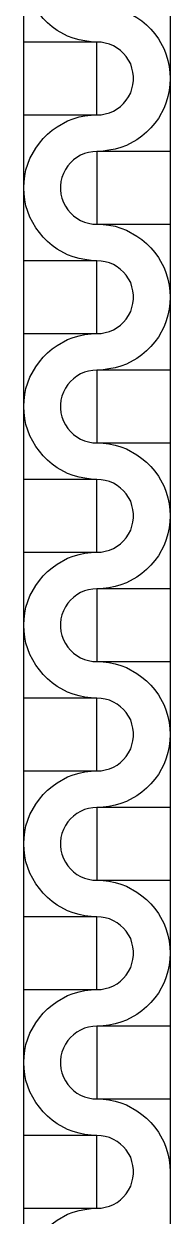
# Model space of a CAD drawing. Extents: x 190.8 to 267.1, y 124 to 174.8.
# Drawn here: x 231.125 to 231.265, y 135.193 to 136.338 of the extents above; entities that cross this region are included whole.
import ezdxf

# ---------------------------------------------------------------- set-up
doc = ezdxf.new("R2010")
doc.units = 0
doc.header["$MEASUREMENT"] = 0

msp = doc.modelspace()

# ---------------------------------------------------------------- linework, layer by layer
msp.add_line((231.2646, 137.2023), (231.2646, 135.1856))
for points in [[(231.1246, 135.1506), (231.1246, 137.2106)], [(231.1946, 136.3206), (231.1889, 136.3208), (231.1831, 136.3216), (231.1774, 136.3226), (231.1719, 136.3243), (231.1664, 136.3263), (231.1564, 136.3318), (231.1516, 136.3353), (231.1471, 136.3391), (231.1431, 136.3431), (231.1394, 136.3476), (231.1359, 136.3523), (231.1304, 136.3623), (231.1284, 136.3678), (231.1266, 136.3733), (231.1256, 136.3791), (231.1249, 136.3848), (231.1246, 136.3906)], [(231.1946, 136.3556), (231.2004, 136.3553), (231.2061, 136.3546), (231.2119, 136.3536), (231.2174, 136.3518), (231.2229, 136.3498), (231.2329, 136.3443), (231.2376, 136.3408), (231.2421, 136.3371), (231.2461, 136.3331), (231.2499, 136.3286), (231.2534, 136.3238), (231.2589, 136.3138), (231.2609, 136.3083), (231.2626, 136.3028), (231.2636, 136.2971), (231.2644, 136.2913), (231.2646, 136.2856)], [(231.1246, 136.2506), (231.1946, 136.2506), (231.1946, 136.3206), (231.1246, 136.3206)], [(231.1946, 136.2506), (231.1986, 136.2508), (231.2026, 136.2516), (231.2066, 136.2526), (231.2104, 136.2543), (231.2139, 136.2563), (231.2171, 136.2588), (231.2201, 136.2616), (231.2226, 136.2646), (231.2249, 136.2681), (231.2269, 136.2718), (231.2281, 136.2756), (231.2291, 136.2796), (231.2296, 136.2836), (231.2296, 136.2876), (231.2291, 136.2916), (231.2281, 136.2956), (231.2269, 136.2996), (231.2249, 136.3031), (231.2226, 136.3066), (231.2201, 136.3096), (231.2171, 136.3123), (231.2139, 136.3148), (231.2104, 136.3168), (231.2066, 136.3186), (231.2026, 136.3196), (231.1986, 136.3203), (231.1946, 136.3206)], [(231.2646, 136.2856), (231.2644, 136.2798), (231.2636, 136.2741), (231.2626, 136.2683), (231.2609, 136.2628), (231.2589, 136.2573), (231.2534, 136.2473), (231.2499, 136.2426), (231.2461, 136.2381), (231.2421, 136.2341), (231.2376, 136.2303), (231.2329, 136.2268), (231.2229, 136.2213), (231.2174, 136.2193), (231.2119, 136.2176), (231.2061, 136.2166), (231.2004, 136.2158), (231.1946, 136.2156)], [(231.1246, 136.1806), (231.1249, 136.1863), (231.1256, 136.1921), (231.1266, 136.1978), (231.1284, 136.2033), (231.1304, 136.2088), (231.1359, 136.2188), (231.1394, 136.2236), (231.1431, 136.2281), (231.1471, 136.2321), (231.1516, 136.2358), (231.1564, 136.2393), (231.1664, 136.2448), (231.1719, 136.2468), (231.1774, 136.2486), (231.1831, 136.2496), (231.1889, 136.2503), (231.1946, 136.2506)], [(231.1946, 136.2156), (231.1906, 136.2153), (231.1866, 136.2146), (231.1826, 136.2136), (231.1789, 136.2118), (231.1754, 136.2098), (231.1721, 136.2073), (231.1691, 136.2046), (231.1666, 136.2016), (231.1644, 136.1981), (231.1624, 136.1943), (231.1611, 136.1906), (231.1601, 136.1866), (231.1596, 136.1826), (231.1596, 136.1786), (231.1601, 136.1746), (231.1611, 136.1706), (231.1624, 136.1666), (231.1644, 136.1631), (231.1666, 136.1596), (231.1691, 136.1566), (231.1721, 136.1538), (231.1754, 136.1513), (231.1789, 136.1493), (231.1826, 136.1476), (231.1866, 136.1466), (231.1906, 136.1458), (231.1946, 136.1456)], [(231.2646, 136.2156), (231.1946, 136.2156), (231.1946, 136.1456), (231.2646, 136.1456)], [(231.1946, 136.1106), (231.1889, 136.1108), (231.1831, 136.1116), (231.1774, 136.1126), (231.1719, 136.1143), (231.1664, 136.1163), (231.1564, 136.1218), (231.1516, 136.1253), (231.1471, 136.1291), (231.1431, 136.1331), (231.1394, 136.1376), (231.1359, 136.1423), (231.1304, 136.1523), (231.1284, 136.1578), (231.1266, 136.1633), (231.1256, 136.1691), (231.1249, 136.1748), (231.1246, 136.1806)], [(231.1946, 136.1456), (231.2004, 136.1453), (231.2061, 136.1446), (231.2119, 136.1436), (231.2174, 136.1418), (231.2229, 136.1398), (231.2329, 136.1343), (231.2376, 136.1308), (231.2421, 136.1271), (231.2461, 136.1231), (231.2499, 136.1186), (231.2534, 136.1138), (231.2589, 136.1038), (231.2609, 136.0983), (231.2626, 136.0928), (231.2636, 136.0871), (231.2644, 136.0813), (231.2646, 136.0756)], [(231.1246, 136.0406), (231.1946, 136.0406), (231.1946, 136.1106), (231.1246, 136.1106)], [(231.1946, 136.0406), (231.1986, 136.0408), (231.2026, 136.0416), (231.2066, 136.0426), (231.2104, 136.0443), (231.2139, 136.0463), (231.2171, 136.0488), (231.2201, 136.0516), (231.2226, 136.0546), (231.2249, 136.0581), (231.2269, 136.0618), (231.2281, 136.0656), (231.2291, 136.0696), (231.2296, 136.0736), (231.2296, 136.0776), (231.2291, 136.0816), (231.2281, 136.0856), (231.2269, 136.0896), (231.2249, 136.0931), (231.2226, 136.0966), (231.2201, 136.0996), (231.2171, 136.1023), (231.2139, 136.1048), (231.2104, 136.1068), (231.2066, 136.1086), (231.2026, 136.1096), (231.1986, 136.1103), (231.1946, 136.1106)], [(231.2646, 136.0756), (231.2644, 136.0698), (231.2636, 136.0641), (231.2626, 136.0583), (231.2609, 136.0528), (231.2589, 136.0473), (231.2534, 136.0373), (231.2499, 136.0326), (231.2461, 136.0281), (231.2421, 136.0241), (231.2376, 136.0203), (231.2329, 136.0168), (231.2229, 136.0113), (231.2174, 136.0093), (231.2119, 136.0076), (231.2061, 136.0066), (231.2004, 136.0058), (231.1946, 136.0056)], [(231.1246, 135.9706), (231.1249, 135.9763), (231.1256, 135.9821), (231.1266, 135.9878), (231.1284, 135.9933), (231.1304, 135.9988), (231.1359, 136.0088), (231.1394, 136.0136), (231.1431, 136.0181), (231.1471, 136.0221), (231.1516, 136.0258), (231.1564, 136.0293), (231.1664, 136.0348), (231.1719, 136.0368), (231.1774, 136.0386), (231.1831, 136.0396), (231.1889, 136.0403), (231.1946, 136.0406)], [(231.1946, 136.0056), (231.1906, 136.0053), (231.1866, 136.0046), (231.1826, 136.0036), (231.1789, 136.0018), (231.1754, 135.9998), (231.1721, 135.9973), (231.1691, 135.9946), (231.1666, 135.9916), (231.1644, 135.9881), (231.1624, 135.9843), (231.1611, 135.9806), (231.1601, 135.9766), (231.1596, 135.9726), (231.1596, 135.9686), (231.1601, 135.9646), (231.1611, 135.9606), (231.1624, 135.9566), (231.1644, 135.9531), (231.1666, 135.9496), (231.1691, 135.9466), (231.1721, 135.9438), (231.1754, 135.9413), (231.1789, 135.9393), (231.1826, 135.9376), (231.1866, 135.9366), (231.1906, 135.9358), (231.1946, 135.9356)], [(231.2646, 136.0056), (231.1946, 136.0056), (231.1946, 135.9356), (231.2646, 135.9356)], [(231.1946, 135.9006), (231.1889, 135.9008), (231.1831, 135.9016), (231.1774, 135.9026), (231.1719, 135.9043), (231.1664, 135.9063), (231.1564, 135.9118), (231.1516, 135.9153), (231.1471, 135.9191), (231.1431, 135.9231), (231.1394, 135.9276), (231.1359, 135.9323), (231.1304, 135.9423), (231.1284, 135.9478), (231.1266, 135.9533), (231.1256, 135.9591), (231.1249, 135.9648), (231.1246, 135.9706)], [(231.1946, 135.9356), (231.2004, 135.9353), (231.2061, 135.9346), (231.2119, 135.9336), (231.2174, 135.9318), (231.2229, 135.9298), (231.2329, 135.9243), (231.2376, 135.9208), (231.2421, 135.9171), (231.2461, 135.9131), (231.2499, 135.9086), (231.2534, 135.9038), (231.2589, 135.8938), (231.2609, 135.8883), (231.2626, 135.8828), (231.2636, 135.8771), (231.2644, 135.8713), (231.2646, 135.8656)], [(231.1246, 135.8306), (231.1946, 135.8306), (231.1946, 135.9006), (231.1246, 135.9006)], [(231.1946, 135.8306), (231.1986, 135.8308), (231.2026, 135.8316), (231.2066, 135.8326), (231.2104, 135.8343), (231.2139, 135.8363), (231.2171, 135.8388), (231.2201, 135.8416), (231.2226, 135.8446), (231.2249, 135.8481), (231.2269, 135.8518), (231.2281, 135.8556), (231.2291, 135.8596), (231.2296, 135.8636), (231.2296, 135.8676), (231.2291, 135.8716), (231.2281, 135.8756), (231.2269, 135.8796), (231.2249, 135.8831), (231.2226, 135.8866), (231.2201, 135.8896), (231.2171, 135.8923), (231.2139, 135.8948), (231.2104, 135.8968), (231.2066, 135.8986), (231.2026, 135.8996), (231.1986, 135.9003), (231.1946, 135.9006)], [(231.2646, 135.8656), (231.2644, 135.8598), (231.2636, 135.8541), (231.2626, 135.8483), (231.2609, 135.8428), (231.2589, 135.8373), (231.2534, 135.8273), (231.2499, 135.8226), (231.2461, 135.8181), (231.2421, 135.8141), (231.2376, 135.8103), (231.2329, 135.8068), (231.2229, 135.8013), (231.2174, 135.7993), (231.2119, 135.7976), (231.2061, 135.7966), (231.2004, 135.7958), (231.1946, 135.7956)], [(231.1246, 135.7606), (231.1249, 135.7663), (231.1256, 135.7721), (231.1266, 135.7778), (231.1284, 135.7833), (231.1304, 135.7888), (231.1359, 135.7988), (231.1394, 135.8036), (231.1431, 135.8081), (231.1471, 135.8121), (231.1516, 135.8158), (231.1564, 135.8193), (231.1664, 135.8248), (231.1719, 135.8268), (231.1774, 135.8286), (231.1831, 135.8296), (231.1889, 135.8303), (231.1946, 135.8306)], [(231.1946, 135.7956), (231.1906, 135.7953), (231.1866, 135.7946), (231.1826, 135.7936), (231.1789, 135.7918), (231.1754, 135.7898), (231.1721, 135.7873), (231.1691, 135.7846), (231.1666, 135.7816), (231.1644, 135.7781), (231.1624, 135.7743), (231.1611, 135.7706), (231.1601, 135.7666), (231.1596, 135.7626), (231.1596, 135.7586), (231.1601, 135.7546), (231.1611, 135.7506), (231.1624, 135.7466), (231.1644, 135.7431), (231.1666, 135.7396), (231.1691, 135.7366), (231.1721, 135.7338), (231.1754, 135.7313), (231.1789, 135.7293), (231.1826, 135.7276), (231.1866, 135.7266), (231.1906, 135.7258), (231.1946, 135.7256)], [(231.2646, 135.7956), (231.1946, 135.7956), (231.1946, 135.7256), (231.2646, 135.7256)], [(231.1946, 135.6906), (231.1889, 135.6908), (231.1831, 135.6916), (231.1774, 135.6926), (231.1719, 135.6943), (231.1664, 135.6963), (231.1564, 135.7018), (231.1516, 135.7053), (231.1471, 135.7091), (231.1431, 135.7131), (231.1394, 135.7176), (231.1359, 135.7223), (231.1304, 135.7323), (231.1284, 135.7378), (231.1266, 135.7433), (231.1256, 135.7491), (231.1249, 135.7548), (231.1246, 135.7606)], [(231.1946, 135.7256), (231.2004, 135.7253), (231.2061, 135.7246), (231.2119, 135.7236), (231.2174, 135.7218), (231.2229, 135.7198), (231.2329, 135.7143), (231.2376, 135.7108), (231.2421, 135.7071), (231.2461, 135.7031), (231.2499, 135.6986), (231.2534, 135.6938), (231.2589, 135.6838), (231.2609, 135.6783), (231.2626, 135.6728), (231.2636, 135.6671), (231.2644, 135.6613), (231.2646, 135.6556)], [(231.1246, 135.6206), (231.1946, 135.6206), (231.1946, 135.6906), (231.1246, 135.6906)], [(231.1946, 135.6206), (231.1986, 135.6208), (231.2026, 135.6216), (231.2066, 135.6226), (231.2104, 135.6243), (231.2139, 135.6263), (231.2171, 135.6288), (231.2201, 135.6316), (231.2226, 135.6346), (231.2249, 135.6381), (231.2269, 135.6418), (231.2281, 135.6456), (231.2291, 135.6496), (231.2296, 135.6536), (231.2296, 135.6576), (231.2291, 135.6616), (231.2281, 135.6656), (231.2269, 135.6696), (231.2249, 135.6731), (231.2226, 135.6766), (231.2201, 135.6796), (231.2171, 135.6823), (231.2139, 135.6848), (231.2104, 135.6868), (231.2066, 135.6886), (231.2026, 135.6896), (231.1986, 135.6903), (231.1946, 135.6906)], [(231.2646, 135.6556), (231.2644, 135.6498), (231.2636, 135.6441), (231.2626, 135.6383), (231.2609, 135.6328), (231.2589, 135.6273), (231.2534, 135.6173), (231.2499, 135.6126), (231.2461, 135.6081), (231.2421, 135.6041), (231.2376, 135.6003), (231.2329, 135.5968), (231.2229, 135.5913), (231.2174, 135.5893), (231.2119, 135.5876), (231.2061, 135.5866), (231.2004, 135.5858), (231.1946, 135.5856)], [(231.1246, 135.5506), (231.1249, 135.5563), (231.1256, 135.5621), (231.1266, 135.5678), (231.1284, 135.5733), (231.1304, 135.5788), (231.1359, 135.5888), (231.1394, 135.5936), (231.1431, 135.5981), (231.1471, 135.6021), (231.1516, 135.6058), (231.1564, 135.6093), (231.1664, 135.6148), (231.1719, 135.6168), (231.1774, 135.6186), (231.1831, 135.6196), (231.1889, 135.6203), (231.1946, 135.6206)], [(231.1946, 135.5856), (231.1906, 135.5853), (231.1866, 135.5846), (231.1826, 135.5836), (231.1789, 135.5818), (231.1754, 135.5798), (231.1721, 135.5773), (231.1691, 135.5746), (231.1666, 135.5716), (231.1644, 135.5681), (231.1624, 135.5643), (231.1611, 135.5606), (231.1601, 135.5566), (231.1596, 135.5526), (231.1596, 135.5486), (231.1601, 135.5446), (231.1611, 135.5406), (231.1624, 135.5366), (231.1644, 135.5331), (231.1666, 135.5296), (231.1691, 135.5266), (231.1721, 135.5238), (231.1754, 135.5213), (231.1789, 135.5193), (231.1826, 135.5176), (231.1866, 135.5166), (231.1906, 135.5158), (231.1946, 135.5156)], [(231.2646, 135.5856), (231.1946, 135.5856), (231.1946, 135.5156), (231.2646, 135.5156)], [(231.1946, 135.4806), (231.1889, 135.4808), (231.1831, 135.4816), (231.1774, 135.4826), (231.1719, 135.4843), (231.1664, 135.4863), (231.1564, 135.4918), (231.1516, 135.4953), (231.1471, 135.4991), (231.1431, 135.5031), (231.1394, 135.5076), (231.1359, 135.5123), (231.1304, 135.5223), (231.1284, 135.5278), (231.1266, 135.5333), (231.1256, 135.5391), (231.1249, 135.5448), (231.1246, 135.5506)], [(231.1946, 135.5156), (231.2004, 135.5153), (231.2061, 135.5146), (231.2119, 135.5136), (231.2174, 135.5118), (231.2229, 135.5098), (231.2329, 135.5043), (231.2376, 135.5008), (231.2421, 135.4971), (231.2461, 135.4931), (231.2499, 135.4886), (231.2534, 135.4838), (231.2589, 135.4738), (231.2609, 135.4683), (231.2626, 135.4628), (231.2636, 135.4571), (231.2644, 135.4513), (231.2646, 135.4456)], [(231.1246, 135.4106), (231.1946, 135.4106), (231.1946, 135.4806), (231.1246, 135.4806)], [(231.1946, 135.4106), (231.1986, 135.4108), (231.2026, 135.4116), (231.2066, 135.4126), (231.2104, 135.4143), (231.2139, 135.4163), (231.2171, 135.4188), (231.2201, 135.4216), (231.2226, 135.4246), (231.2249, 135.4281), (231.2269, 135.4318), (231.2281, 135.4356), (231.2291, 135.4396), (231.2296, 135.4436), (231.2296, 135.4476), (231.2291, 135.4516), (231.2281, 135.4556), (231.2269, 135.4596), (231.2249, 135.4631), (231.2226, 135.4666), (231.2201, 135.4696), (231.2171, 135.4723), (231.2139, 135.4748), (231.2104, 135.4768), (231.2066, 135.4786), (231.2026, 135.4796), (231.1986, 135.4803), (231.1946, 135.4806)], [(231.2646, 135.4456), (231.2644, 135.4398), (231.2636, 135.4341), (231.2626, 135.4283), (231.2609, 135.4228), (231.2589, 135.4173), (231.2534, 135.4073), (231.2499, 135.4026), (231.2461, 135.3981), (231.2421, 135.3941), (231.2376, 135.3903), (231.2329, 135.3868), (231.2229, 135.3813), (231.2174, 135.3793), (231.2119, 135.3776), (231.2061, 135.3766), (231.2004, 135.3758), (231.1946, 135.3756)], [(231.1246, 135.3406), (231.1249, 135.3463), (231.1256, 135.3521), (231.1266, 135.3578), (231.1284, 135.3633), (231.1304, 135.3688), (231.1359, 135.3788), (231.1394, 135.3836), (231.1431, 135.3881), (231.1471, 135.3921), (231.1516, 135.3958), (231.1564, 135.3993), (231.1664, 135.4048), (231.1719, 135.4068), (231.1774, 135.4086), (231.1831, 135.4096), (231.1889, 135.4103), (231.1946, 135.4106)], [(231.1946, 135.3756), (231.1906, 135.3753), (231.1866, 135.3746), (231.1826, 135.3736), (231.1789, 135.3718), (231.1754, 135.3698), (231.1721, 135.3673), (231.1691, 135.3646), (231.1666, 135.3616), (231.1644, 135.3581), (231.1624, 135.3543), (231.1611, 135.3506), (231.1601, 135.3466), (231.1596, 135.3426), (231.1596, 135.3386), (231.1601, 135.3346), (231.1611, 135.3306), (231.1624, 135.3266), (231.1644, 135.3231), (231.1666, 135.3196), (231.1691, 135.3166), (231.1721, 135.3138), (231.1754, 135.3113), (231.1789, 135.3093), (231.1826, 135.3076), (231.1866, 135.3066), (231.1906, 135.3058), (231.1946, 135.3056)], [(231.2646, 135.3756), (231.1946, 135.3756), (231.1946, 135.3056), (231.2646, 135.3056)], [(231.1946, 135.2706), (231.1889, 135.2708), (231.1831, 135.2716), (231.1774, 135.2726), (231.1719, 135.2743), (231.1664, 135.2763), (231.1564, 135.2818), (231.1516, 135.2853), (231.1471, 135.2891), (231.1431, 135.2931), (231.1394, 135.2976), (231.1359, 135.3023), (231.1304, 135.3123), (231.1284, 135.3178), (231.1266, 135.3233), (231.1256, 135.3291), (231.1249, 135.3348), (231.1246, 135.3406)], [(231.1946, 135.3056), (231.2004, 135.3053), (231.2061, 135.3046), (231.2119, 135.3036), (231.2174, 135.3018), (231.2229, 135.2998), (231.2329, 135.2943), (231.2376, 135.2908), (231.2421, 135.2871), (231.2461, 135.2831), (231.2499, 135.2786), (231.2534, 135.2738), (231.2589, 135.2638), (231.2609, 135.2583), (231.2626, 135.2528), (231.2636, 135.2471), (231.2644, 135.2413), (231.2646, 135.2356)], [(231.1246, 135.2006), (231.1946, 135.2006), (231.1946, 135.2706), (231.1246, 135.2706)], [(231.1946, 135.2006), (231.1986, 135.2008), (231.2026, 135.2016), (231.2066, 135.2026), (231.2104, 135.2043), (231.2139, 135.2063), (231.2171, 135.2088), (231.2201, 135.2116), (231.2226, 135.2146), (231.2249, 135.2181), (231.2269, 135.2218), (231.2281, 135.2256), (231.2291, 135.2296), (231.2296, 135.2336), (231.2296, 135.2376), (231.2291, 135.2416), (231.2281, 135.2456), (231.2269, 135.2496), (231.2249, 135.2531), (231.2226, 135.2566), (231.2201, 135.2596), (231.2171, 135.2623), (231.2139, 135.2648), (231.2104, 135.2668), (231.2066, 135.2686), (231.2026, 135.2696), (231.1986, 135.2703), (231.1946, 135.2706)], [(231.1275, 135.1506), (231.1284, 135.1533), (231.1304, 135.1588), (231.1359, 135.1688), (231.1394, 135.1736), (231.1431, 135.1781), (231.1471, 135.1821), (231.1516, 135.1858), (231.1564, 135.1893), (231.1664, 135.1948), (231.1719, 135.1968), (231.1774, 135.1986), (231.1831, 135.1996), (231.1889, 135.2003), (231.1946, 135.2006)]]:
    msp.add_lwpolyline(points)

doc.saveas('drawing.dxf')
